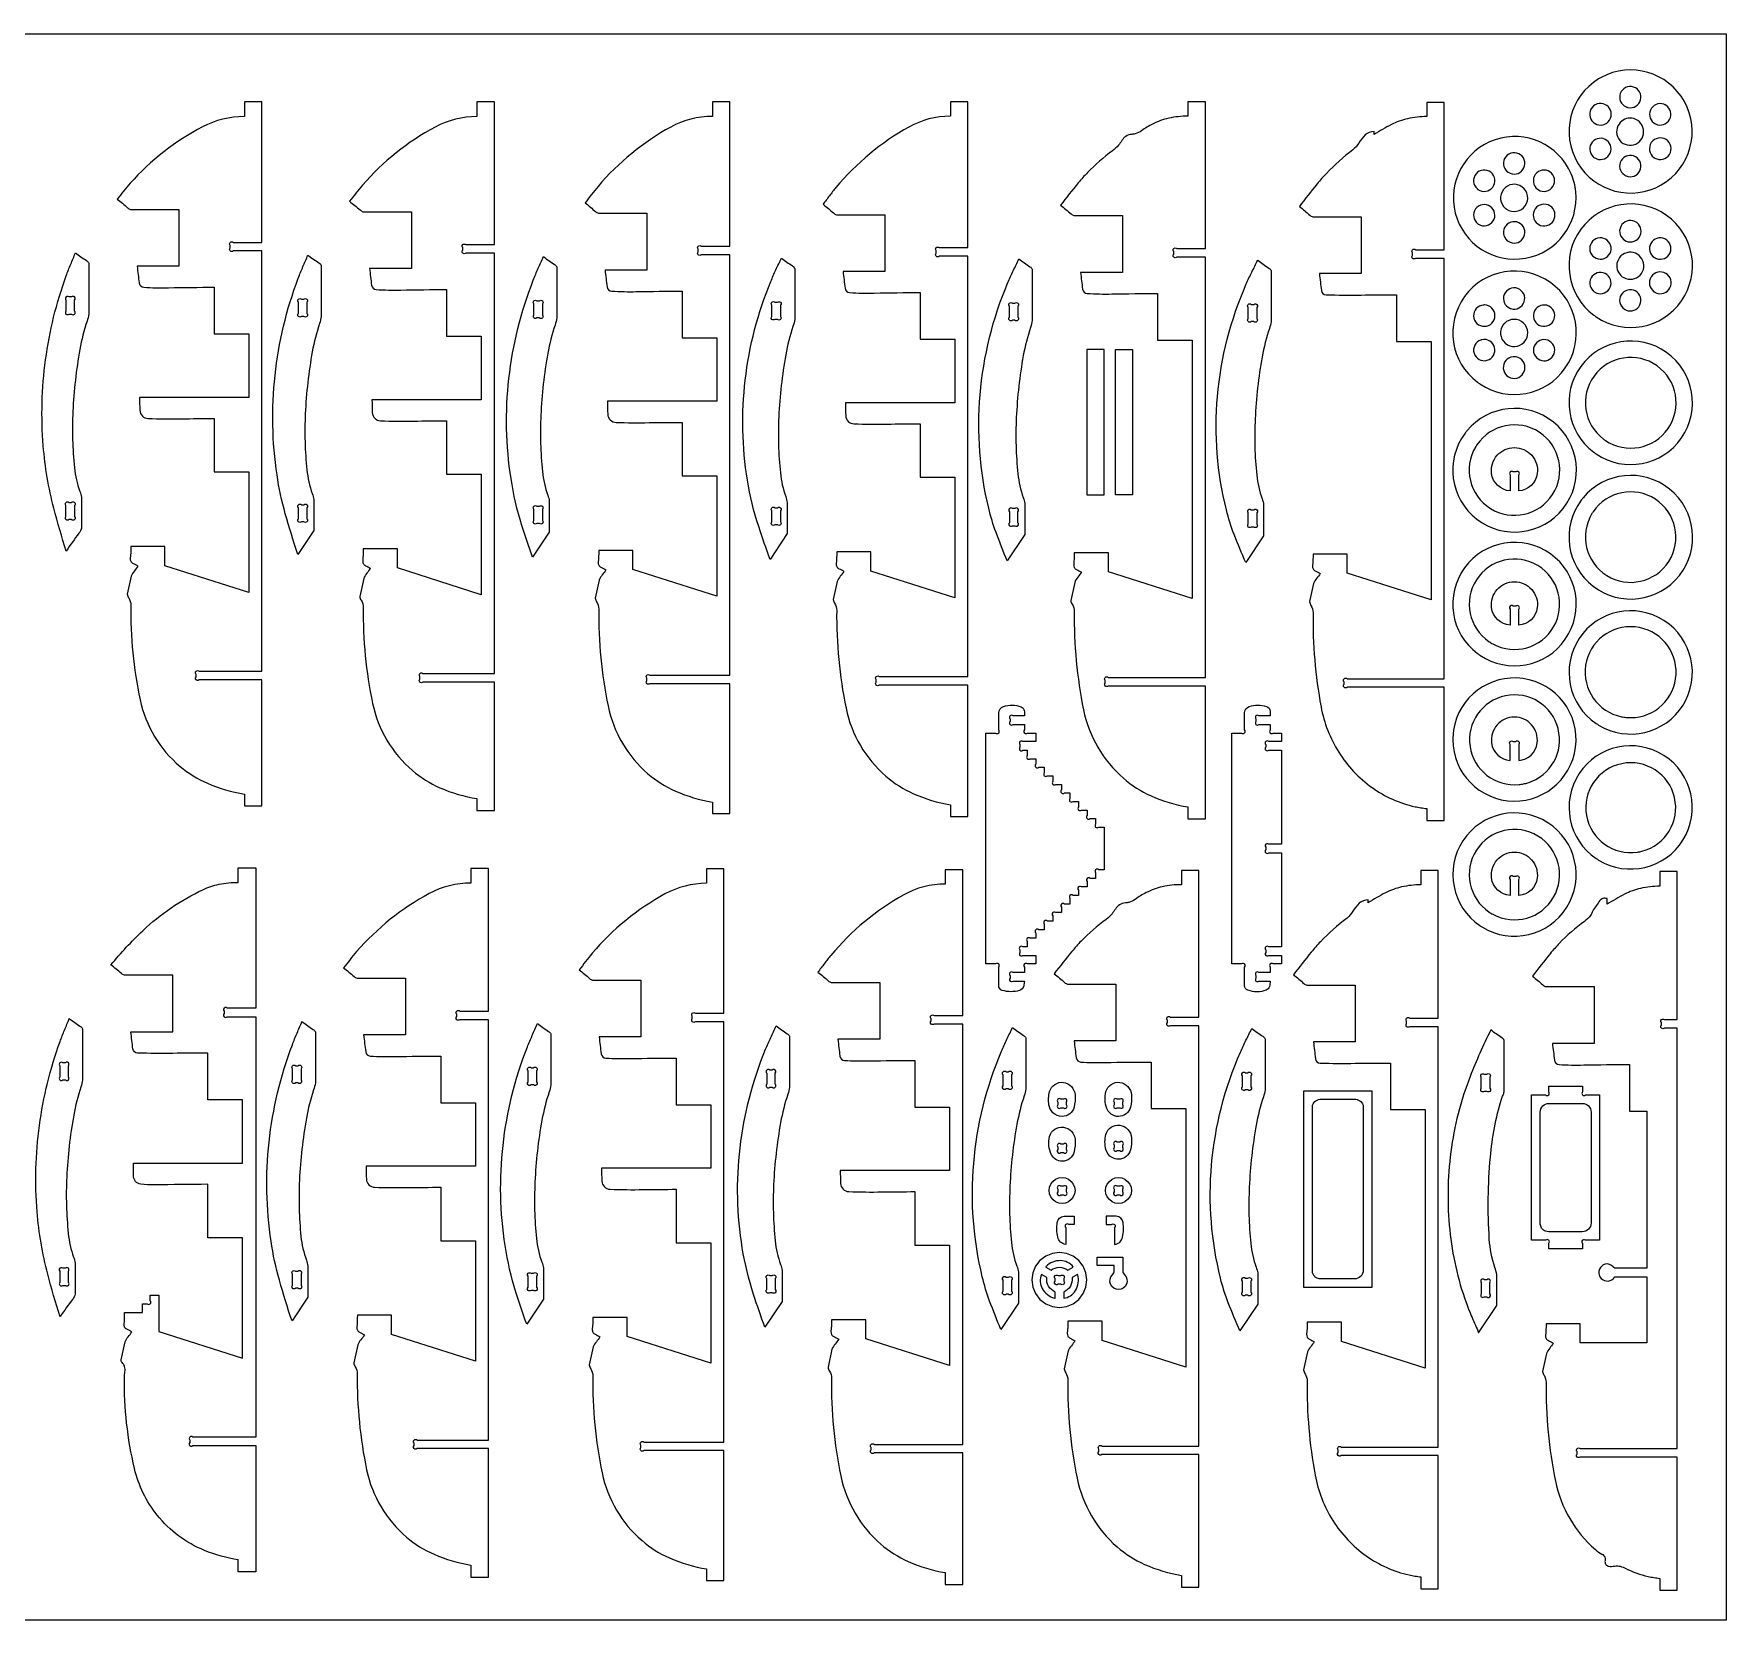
# Model space of a CAD drawing. Extents: x -29 to 74, y -16 to 30.
# Drawn here: x 24.37 to 73.8, y -16.36 to 29.99 of the extents above; entities that cross this region are included whole.
import ezdxf

# ---------------------------------------------------------------- set-up
doc = ezdxf.new("R2010")
doc.units = 0
doc.header["$MEASUREMENT"] = 0
doc.layers.get('0').update_dxf_attribs({"linetype": 'CONTINUOUS'})
doc.layers.add('LAYER_1', color=18, linetype='CONTINUOUS')

msp = doc.modelspace()

# ---------------------------------------------------------------- linework, layer by layer
msp.add_lwpolyline([(73.801, 29.993), (73.801, -16.362), (-28.638, -16.362), (-28.638, 29.993)], close=True)
at = {"layer": 'LAYER_1'}
for points in [[(70.077, 28.676, 0.988009), (71.907, 25.58, 0.987952), (70.153, 28.719, 0.00606), (70.115, 28.698, 0.006032)], [(70.939, 27.839, 0.951083), (71.093, 28.439, 0.952097), (70.88, 27.857, 0.024539), (70.909, 27.846, 0.025072)], [(30.52, 7.777), (30.52, 7.432), (31.031, 7.432), (31.031, 11.116), (29.195, 11.116, -1), (29.106, 11.205), (29.106, 11.278, -1), (29.195, 11.366), (31.031, 11.366), (31.031, 23.65), (30.195, 23.65, -1), (30.106, 23.739), (30.106, 23.811, -1), (30.195, 23.9), (31.031, 23.9), (31.031, 28.004), (30.52, 28.004), (30.52, 27.576, 0.120914), (29.296, 27.276, 0.090688), (27.18, 25.626, 0.01458), (26.988, 25.398, -0.00486), (26.801, 25.166, -0.016502), (27.106, 24.912, 0.09933), (27.192, 24.862), (28.607, 24.862), (28.607, 23.204), (27.384, 23.204, 0.001901), (27.444, 22.714, 0.360444), (27.579, 22.587, 0.020886), (28.298, 22.573, -0.005414), (29.635, 22.587), (29.635, 21.225), (30.648, 21.225), (30.648, 19.369), (27.456, 19.369, 0.008503), (27.464, 18.992, 0.393252), (27.706, 18.752, 0.012272), (28.67, 18.744, -0.004091), (29.635, 18.752), (29.635, 17.19), (30.648, 17.19), (30.648, 13.669), (28.199, 14.45), (28.199, 15.011), (27.201, 15.011, -0.024568), (27.184, 14.664, 0.148453), (27.201, 14.579, 0.167335), (27.266, 14.519, -0.043011), (27.409, 14.44, -0.023258), (27.304, 14.298, 0.069876), (27.213, 14.146), (27.097, 13.62, 0.112299), (27.139, 13.509, -0.149806), (27.2, 13.298, 0.056062), (27.473, 10.532, 0.166377), (28.638, 8.588, 0.07368), (29.44, 8.092, 0.061659)], [(37.31, 7.644), (37.31, 7.297), (37.82, 7.297), (37.82, 11.05), (35.734, 11.05, -1), (35.646, 11.138), (35.646, 11.211, -1), (35.734, 11.3), (37.82, 11.3), (37.82, 23.583), (36.984, 23.583, -1), (36.896, 23.672), (36.896, 23.745, -1), (36.984, 23.833), (37.82, 23.833), (37.82, 28.004), (37.31, 28.004), (37.31, 27.576, 0.123894), (36.091, 27.27, 0.091131), (33.969, 25.572, 0.014529), (33.778, 25.337, -0.004843), (33.591, 25.099, -0.016502), (33.896, 24.846, 0.09933), (33.982, 24.795), (35.396, 24.795), (35.396, 23.137), (34.174, 23.137, 0.001901), (34.234, 22.647, 0.360444), (34.368, 22.52, 0.020886), (35.088, 22.506, -0.005414), (36.424, 22.52), (36.424, 21.158), (37.437, 21.158), (37.437, 19.302), (34.245, 19.302, 0.008503), (34.254, 18.925, 0.393252), (34.495, 18.685, 0.012272), (35.46, 18.677, -0.004091), (36.424, 18.685), (36.424, 17.123), (37.437, 17.123), (37.437, 13.603), (34.989, 14.384), (34.989, 14.945), (33.991, 14.945, -0.024568), (33.974, 14.598, 0.148453), (33.991, 14.512, 0.167335), (34.055, 14.452, -0.043011), (34.199, 14.373, -0.023258), (34.094, 14.231, 0.069876), (34.003, 14.079), (33.887, 13.553, 0.111597), (33.928, 13.442, -0.149055), (33.99, 13.23, 0.055297), (34.262, 10.428, 0.165637), (35.428, 8.464, 0.074052), (36.231, 7.962, 0.062267)], [(44.189, 7.544), (44.189, 7.21), (44.699, 7.21), (44.699, 11.003), (42.363, 11.003, -1), (42.275, 11.092), (42.275, 11.164, -1), (42.363, 11.253), (44.699, 11.253), (44.699, 23.537), (43.863, 23.537, -1), (43.775, 23.626), (43.775, 23.698, -1), (43.863, 23.787), (44.699, 23.787), (44.699, 28.006), (44.189, 28.006), (44.189, 27.58, 0.126119), (42.974, 27.269, 0.091419), (40.848, 25.535, 0.014484), (40.657, 25.296, -0.004828), (40.47, 25.053, -0.016502), (40.775, 24.799, 0.09933), (40.861, 24.749), (42.275, 24.749), (42.275, 23.09), (41.053, 23.09, 0.001901), (41.113, 22.6, 0.360444), (41.247, 22.474, 0.020886), (41.967, 22.459, -0.005414), (43.303, 22.474), (43.303, 21.111), (44.316, 21.111), (44.316, 19.255), (41.124, 19.255, 0.008503), (41.133, 18.879, 0.393252), (41.374, 18.639, 0.012272), (42.339, 18.631, -0.004091), (43.303, 18.639), (43.303, 17.077), (44.316, 17.077), (44.316, 13.556), (41.868, 14.337), (41.868, 14.898), (40.87, 14.898, -0.024568), (40.853, 14.551, 0.148453), (40.87, 14.465, 0.167335), (40.934, 14.405, -0.043011), (41.078, 14.327, -0.023258), (40.973, 14.184, 0.069876), (40.882, 14.033), (40.766, 13.506, 0.111047), (40.807, 13.395, -0.148469), (40.869, 13.182, 0.054707), (41.141, 10.352, 0.165051), (42.307, 8.372, 0.074339), (43.111, 7.865, 0.062744)], [(51.14, 7.466), (51.14, 7.12), (51.65, 7.12), (51.65, 10.961), (49.065, 10.961, -1), (48.976, 11.05), (48.976, 11.123, -1), (49.065, 11.211), (51.65, 11.211), (51.65, 23.495), (50.815, 23.495, -1), (50.726, 23.584), (50.726, 23.657, -1), (50.815, 23.745), (51.65, 23.745), (51.65, 28.004), (51.14, 28.004), (51.14, 27.586, 0.128191), (49.929, 27.27, 0.091656), (47.799, 25.502, 0.014439), (47.608, 25.259, -0.004813), (47.421, 25.011, -0.016502), (47.726, 24.758, 0.09933), (47.812, 24.707), (49.226, 24.707), (49.226, 23.049), (48.004, 23.049, 0.001901), (48.064, 22.559, 0.360444), (48.198, 22.432, 0.020886), (48.918, 22.418, -0.005414), (50.254, 22.432), (50.254, 21.07), (51.267, 21.07), (51.267, 19.214), (48.075, 19.214, 0.008503), (48.084, 18.837, 0.393252), (48.325, 18.597, 0.012272), (49.29, 18.589, -0.004091), (50.254, 18.597), (50.254, 17.035), (51.267, 17.035), (51.267, 13.515), (48.819, 14.296), (48.819, 14.857), (47.821, 14.857, -0.024568), (47.804, 14.51, 0.148453), (47.821, 14.424, 0.167335), (47.885, 14.364, -0.043011), (48.029, 14.285, -0.023258), (47.924, 14.143, 0.069876), (47.833, 13.991), (47.717, 13.465, 0.110668), (47.758, 13.353, -0.148065), (47.82, 13.14, 0.054306), (48.092, 10.29, 0.164645), (49.258, 8.3, 0.074533), (50.062, 7.789, 0.063073)], [(58.078, 7.403), (58.078, 7.057), (58.589, 7.057), (58.589, 10.935), (55.753, 10.935, -1), (55.664, 11.024), (55.664, 11.096, -1), (55.753, 11.185), (58.589, 11.185), (58.589, 23.469), (57.753, 23.469, -1), (57.664, 23.558), (57.664, 23.63, -1), (57.753, 23.719), (58.589, 23.719), (58.589, 28.004), (58.078, 28.004), (58.078, 27.588, 0.055186), (57.518, 27.526, 0.062108), (57.046, 27.357, 0.040613), (56.723, 27.159, -0.093941), (56.538, 27.071, -0.04904), (56.44, 27.056, 0.136038), (56.265, 26.996, 0.102185), (56.149, 26.875, -0.031844), (56.051, 26.739, -0.063453), (55.875, 26.574, 0.043886), (55.147, 25.941, 0.019557), (54.877, 25.638, 0.009538), (54.359, 24.985, -0.016502), (54.664, 24.731, 0.09933), (54.75, 24.681), (56.165, 24.681), (56.165, 23.022), (54.942, 23.022, 0.001901), (55.002, 22.532, 0.360444), (55.137, 22.406, 0.020886), (55.856, 22.391, -0.005414), (57.193, 22.406), (57.193, 21.044), (58.206, 21.044), (58.206, 13.488), (55.757, 14.269), (55.757, 14.83), (54.759, 14.83, -0.024568), (54.742, 14.483, 0.148453), (54.759, 14.398, 0.167335), (54.824, 14.338, -0.043011), (54.967, 14.259, -0.023258), (54.862, 14.116, 0.069876), (54.771, 13.965), (54.655, 13.438, 0.110282), (54.697, 13.326, -0.147653), (54.758, 13.113, 0.053899), (55.03, 10.242, 0.164226), (56.196, 8.241, 0.07473), (57.001, 7.727, 0.063409)], [(65.054, 7.352), (65.054, 7.005), (65.565, 7.005), (65.565, 10.898), (62.729, 10.898, -1), (62.64, 10.986), (62.64, 11.059, -1), (62.729, 11.148), (65.565, 11.148), (65.565, 23.432), (64.729, 23.432, -1), (64.64, 23.52), (64.64, 23.593, -1), (64.729, 23.682), (65.565, 23.682), (65.565, 27.99), (65.054, 27.99), (65.054, 27.576, 0.055709), (64.495, 27.514, 0.062568), (64.023, 27.343, 0.016607), (63.767, 27.201, -0.005535), (63.515, 27.054), (63.515, 27.137, 0.187803), (63.258, 27.037, 0.077073), (63.07, 26.802, -0.099826), (62.898, 26.606, 0.038946), (62.124, 25.913, 0.019538), (61.853, 25.607, 0.009517), (61.335, 24.947, -0.016502), (61.641, 24.694, 0.09933), (61.727, 24.644), (63.141, 24.644), (63.141, 22.985), (61.919, 22.985, 0.001354), (61.977, 22.493, 0.370222), (62.113, 22.368, 0.011951), (63.141, 22.36, -0.003984), (64.169, 22.368), (64.169, 21.006), (65.182, 21.006), (65.182, 13.451), (62.734, 14.232), (62.734, 14.793), (61.735, 14.793, -0.024568), (61.718, 14.446, 0.148453), (61.735, 14.36, 0.167335), (61.8, 14.3, -0.043011), (61.943, 14.221, -0.023258), (61.838, 14.079, 0.069876), (61.747, 13.927), (61.632, 13.401, 0.110147), (61.673, 13.289, -0.14751), (61.734, 13.075, 0.048821), (61.967, 10.328, 0.095133), (62.484, 9.001, 0.097671), (63.458, 7.968, 0.101051), (64.713, 7.409, 0.019106), (64.883, 7.379, -0.006368)], [(69.972, 27.37, 0.950953), (70.315, 27.9, 0.951079), (69.921, 27.407, 0.025074), (69.946, 27.387, 0.02514)], [(71.984, 27.933, 0.95326), (71.738, 27.36, 0.952598), (72.039, 27.907, 0.024277), (72.012, 27.921, 0.023929)], [(70.674, 27.358, 0.770665), (71.161, 26.773, 0.751593), (71.042, 27.53, 0.141818), (70.843, 27.499, 0.129519)], [(69.275, 25.899, 0.927864), (65.889, 24.757, 0.927971), (69.407, 25.382, 0.03736), (69.361, 25.645, 0.037418)], [(69.965, 26.366, 0.952593), (70.315, 26.878, 0.95157), (69.917, 26.403, 0.024816), (69.94, 26.383, 0.024279)], [(71.719, 26.362, 0.975077), (72.049, 26.902, 0.97506), (71.692, 26.379, 0.012628), (71.705, 26.37, 0.012619)], [(67.433, 25.947, 0.976251), (67.796, 26.458, 0.976386), (67.409, 25.965, 0.011948), (67.421, 25.956, 0.012017)], [(70.88, 25.84, 0.952097), (71.15, 26.401, 0.952996), (70.827, 25.869, 0.024067), (70.853, 25.853, 0.024539)], [(66.552, 25.449, 0.975058), (66.929, 25.946, 0.975249), (66.527, 25.469, 0.012531), (66.539, 25.458, 0.012628)], [(68.317, 25.436, 0.976042), (68.655, 25.958, 0.975782), (68.292, 25.453, 0.012257), (68.305, 25.444, 0.012124)], [(67.387, 24.87, 0.976252), (67.847, 25.517, 0.976388), (67.356, 24.893, 0.011947), (67.371, 24.881, 0.012016)], [(66.571, 24.428, 0.976043), (66.909, 24.95, 0.975784), (66.546, 24.445, 0.012256), (66.558, 24.436, 0.012124)], [(68.325, 24.423, 0.975077), (68.655, 24.964, 0.97506), (68.298, 24.441, 0.012628), (68.311, 24.432, 0.012619)], [(70.004, 21.723, 0.988058), (72.06, 24.689, 0.988098), (69.934, 21.774, 0.005987), (69.969, 21.748, 0.006007)], [(67.433, 23.931, 0.976253), (67.796, 24.442, 0.976387), (67.409, 23.949, 0.011947), (67.421, 23.939, 0.012016)], [(70.827, 23.965, 0.976251), (71.19, 24.476, 0.976386), (70.803, 23.983, 0.011948), (70.815, 23.974, 0.012017)], [(70.18, 23.412, 0.953254), (70.107, 24.031, 0.952591), (70.12, 23.408, 0.02428), (70.15, 23.408, 0.023933)], [(71.766, 23.427, 0.953252), (72.012, 24, 0.952591), (71.712, 23.454, 0.02428), (71.738, 23.439, 0.023933)], [(25.315, 14.88, -0.013239), (24.953, 16.129, -0.043697), (24.644, 17.949, -0.053791), (24.711, 20.469, -0.053644), (25.315, 22.924, -0.011454), (25.446, 23.261, 0.003818), (25.583, 23.597, 0.022773), (25.908, 23.367, -0.137471), (25.974, 23.293), (25.974, 21.803, -0.040609), (25.924, 21.596, 0.035851), (25.713, 20.772, 0.033236), (25.509, 18.963, 0.03671), (25.554, 17.315, 0.061524), (25.712, 16.623, -0.045424), (25.757, 16.452), (25.757, 15.542, -0.088476), (25.684, 15.4, 0.014709)], [(32.082, 14.78, -0.013442), (31.714, 15.969, -0.031361), (31.471, 17.104, -0.063908), (31.413, 20.008, -0.063498), (32.091, 22.851, -0.011797), (32.229, 23.191, 0.003932), (32.373, 23.53, 0.022773), (32.697, 23.301, -0.137471), (32.764, 23.226), (32.764, 21.736, -0.040609), (32.713, 21.53, 0.035851), (32.502, 20.705, 0.033236), (32.298, 18.896, 0.03671), (32.344, 17.249, 0.061524), (32.501, 16.557, -0.045424), (32.546, 16.385), (32.546, 15.476)], [(38.938, 14.699, -0.011516), (38.624, 15.629, -0.0375), (38.307, 16.993, -0.06631), (38.245, 19.923, -0.065612), (38.957, 22.797, -0.012128), (39.101, 23.142, 0.004042), (39.252, 23.483, 0.022773), (39.576, 23.254, -0.137471), (39.643, 23.18), (39.643, 21.69, -0.040609), (39.592, 21.483, 0.035851), (39.381, 20.658, 0.033236), (39.177, 18.85, 0.03671), (39.223, 17.202, 0.061524), (39.38, 16.51, -0.045424), (39.425, 16.338), (39.425, 15.429)], [(45.876, 14.637, -0.010872), (45.542, 15.593, -0.038507), (45.213, 16.952, -0.069407), (45.149, 19.877, -0.068298), (45.894, 22.756, -0.012539), (46.045, 23.1, 0.004179), (46.203, 23.442, 0.022773), (46.527, 23.213, -0.137471), (46.594, 23.138), (46.594, 21.648, -0.040609), (46.543, 21.441, 0.035851), (46.332, 20.617, 0.033236), (46.128, 18.808, 0.03671), (46.174, 17.161, 0.061524), (46.331, 16.469, -0.045424), (46.376, 16.297), (46.376, 15.388)], [(52.8, 14.591, -0.010271), (52.475, 15.422, -0.02917), (52.26, 16.131, -0.080322), (52.009, 19.445, -0.079073), (52.819, 22.723, -0.01281), (52.977, 23.071, 0.00427), (53.141, 23.416, 0.022773), (53.466, 23.186, -0.137471), (53.532, 23.112), (53.532, 21.622, -0.040609), (53.482, 21.415, 0.035851), (53.271, 20.59, 0.033236), (53.067, 18.782, 0.03671), (53.112, 17.134, 0.061524), (53.27, 16.442, -0.045424), (53.314, 16.271), (53.314, 15.361)], [(59.769, 14.542, -0.011294), (59.429, 15.365, -0.031243), (59.203, 16.08, -0.083122), (58.943, 19.398, -0.081524), (59.784, 22.684, -0.013123), (59.947, 23.033, 0.004374), (60.117, 23.378, 0.022773), (60.442, 23.149, -0.137471), (60.509, 23.074), (60.509, 21.584, -0.040609), (60.458, 21.378, 0.035851), (60.247, 20.553, 0.033236), (60.043, 18.744, 0.03671), (60.088, 17.097, 0.061524), (60.246, 16.405, -0.045424), (60.291, 16.233), (60.291, 15.324)], [(70.813, 22.868, 0.76203), (71.342, 23.418, 0.762047), (70.606, 23.216, 0.135044), (70.662, 23.013, 0.135054)], [(66.61, 19.761, 0.988058), (68.666, 22.727, 0.988098), (66.54, 19.811, 0.005987), (66.575, 19.786, 0.006007)], [(69.965, 22.445, 0.952593), (70.315, 22.957, 0.95157), (69.917, 22.482, 0.024816), (69.94, 22.463, 0.024279)], [(71.747, 22.427, 0.950904), (72.037, 22.992, 0.950919), (71.692, 22.458, 0.025158), (71.719, 22.441, 0.025166)], [(25.557, 21.892), (25.557, 22.215, 1), (25.468, 22.303), (25.396, 22.303, 1), (25.307, 22.215), (25.307, 21.892, 1), (25.396, 21.803), (25.468, 21.803, 1)], [(32.096, 21.825), (32.096, 22.148, -1), (32.185, 22.237), (32.258, 22.237, -1), (32.346, 22.148), (32.346, 21.825, -1), (32.258, 21.736), (32.185, 21.736, -1)], [(67.515, 21.963, 0.975507), (67.714, 22.551, 0.975784), (67.486, 21.974, 0.012257), (67.501, 21.968, 0.012399)], [(70.88, 21.92, 0.952097), (71.15, 22.48, 0.952996), (70.827, 21.949, 0.024067), (70.853, 21.933, 0.024539)], [(38.975, 21.778), (38.975, 22.101, -1), (39.064, 22.19), (39.137, 22.19, -1), (39.225, 22.101), (39.225, 21.778, -1), (39.137, 21.69), (39.064, 21.69, -1)], [(45.927, 21.737), (45.927, 22.06, -1), (46.015, 22.149), (46.088, 22.149, -1), (46.177, 22.06), (46.177, 21.737, -1), (46.088, 21.648), (46.015, 21.648, -1)], [(52.865, 21.711), (52.865, 22.033, -1), (52.954, 22.122), (53.026, 22.122, -1), (53.115, 22.033), (53.115, 21.711, -1), (53.026, 21.622), (52.954, 21.622, -1)], [(59.841, 21.673), (59.841, 21.996, -1), (59.93, 22.085), (60.002, 22.085, -1), (60.091, 21.996), (60.091, 21.673, -1), (60.002, 21.584), (59.93, 21.584, -1)], [(66.713, 22.069, 0.976251), (66.742, 21.446, 0.976041), (66.743, 22.07, 0.012125), (66.728, 22.07, 0.012017)], [(68.618, 22.038, 0.976254), (68.331, 21.484, 0.976045), (68.644, 22.024, 0.012123), (68.631, 22.032, 0.012015)], [(67.302, 21.505, 0.976389), (67.904, 20.984, 0.976435), (67.328, 21.533, 0.011923), (67.315, 21.52, 0.011947)], [(66.636, 21.046, 0.975244), (66.818, 20.453, 0.975502), (66.666, 21.054, 0.012401), (66.651, 21.051, 0.012533)], [(68.715, 20.542, 0.975245), (68.261, 20.965, 0.975503), (68.693, 20.52, 0.0124), (68.704, 20.531, 0.012532)], [(70.004, 17.717, 0.988058), (72.06, 20.682, 0.988098), (69.934, 17.767, 0.005987), (69.969, 17.742, 0.006007)], [(67.576, 20.556, 0.975054), (67.624, 19.925, 0.975033), (67.608, 20.558, 0.012641), (67.592, 20.557, 0.012631)], [(70.272, 18.114, 0.988058), (71.782, 20.292, 0.988098), (70.22, 18.151, 0.005987), (70.246, 18.132, 0.006007)], [(66.175, 18.324, 0.988098), (69.042, 16.125, 0.988127), (66.228, 18.391, 0.005972), (66.201, 18.358, 0.005987)], [(66.487, 17.932, 0.988009), (68.73, 16.531, 0.988058), (66.521, 17.985, 0.006007), (66.504, 17.959, 0.006032)], [(67.653, 17.19), (67.58, 17.19, 1), (67.492, 17.101), (67.492, 16.636, -0.359653), (66.949, 17.149, -0.450586), (67.617, 17.903, -0.450586), (68.284, 17.149, -0.359653), (67.742, 16.636), (67.742, 17.101, 1)], [(69.569, 16.365, 0.988098), (72.436, 14.167, 0.988127), (69.622, 16.433, 0.005972), (69.595, 16.399, 0.005987)], [(25.396, 16.3), (25.468, 16.3, -1), (25.557, 16.212), (25.557, 15.889, -1), (25.468, 15.8), (25.396, 15.8, -1), (25.307, 15.889), (25.307, 16.212, -1)], [(69.881, 15.973, 0.988009), (72.124, 14.573, 0.988058), (69.915, 16.027, 0.006007), (69.898, 16, 0.006032)], [(32.346, 16.145), (32.346, 15.822, -1), (32.258, 15.733), (32.185, 15.733, -1), (32.096, 15.822), (32.096, 16.145, -1), (32.185, 16.234), (32.258, 16.234, -1)], [(38.975, 15.775), (38.975, 16.098, -1), (39.064, 16.187), (39.137, 16.187, -1), (39.225, 16.098), (39.225, 15.775, -1), (39.137, 15.687), (39.064, 15.687, -1)], [(46.177, 16.057), (46.177, 15.734, -1), (46.088, 15.645), (46.015, 15.645, -1), (45.927, 15.734), (45.927, 16.057, -1), (46.015, 16.146), (46.088, 16.146, -1)], [(53.115, 15.708), (53.115, 16.03, 1), (53.026, 16.119), (52.954, 16.119, 1), (52.865, 16.03), (52.865, 15.708, 1), (52.954, 15.619), (53.026, 15.619, 1)], [(59.841, 15.67), (59.841, 15.993, -1), (59.93, 16.082), (60.002, 16.082, -1), (60.091, 15.993), (60.091, 15.67, -1), (60.002, 15.581), (59.93, 15.581, -1)], [(66.61, 11.834, 0.988058), (68.666, 14.799, 0.988098), (66.54, 11.884, 0.005987), (66.575, 11.859, 0.006007)], [(66.987, 12.164, 0.976041), (68.303, 14.453, 0.97625), (66.878, 12.231, 0.012018), (66.932, 12.196, 0.012125)], [(67.742, 12.715), (67.742, 13.18, 1), (67.653, 13.269), (67.58, 13.269, 1), (67.492, 13.18), (67.492, 12.715, -0.359653), (66.949, 13.228, -0.450586), (67.617, 13.982, -0.450586), (68.284, 13.228, -0.359653)], [(70.077, 9.793, 0.988009), (71.985, 12.849, 0.988058), (70.004, 9.84, 0.006007), (70.041, 9.816, 0.006032)], [(71.011, 10.011, 0.951003), (71.144, 12.662, 0.950547), (70.744, 10.038, 0.025353), (70.876, 10.018, 0.025114)], [(65.826, 9.553, 0.987451), (69.403, 9.145, 0.987494), (65.838, 9.644, 0.006292), (65.832, 9.598, 0.006314)], [(68.009, 8.108, 0.951154), (67.357, 10.651, 0.951092), (67.752, 8.056, 0.025067), (67.882, 8.076, 0.025034)], [(52.551, 2.179), (52.551, 2.724, 1), (52.462, 2.813), (52.176, 2.813), (52.176, 9.562), (52.462, 9.562, 1), (52.551, 9.651), (52.551, 10.151, -0.318505), (52.688, 10.336, -0.166858), (53.207, 10.327, -0.271814), (53.299, 10.217, -0.055395), (53.303, 10.14, 0.018448), (53.301, 10.062), (52.973, 10.062, 1), (52.884, 9.973), (52.884, 9.901, 1), (52.973, 9.812), (53.301, 9.812), (53.301, 9.651, 1), (53.39, 9.562), (53.634, 9.562), (53.634, 9.312), (53.261, 9.312, 1), (53.172, 9.223), (53.172, 9.151, 1), (53.261, 9.062), (53.384, 9.062), (53.384, 8.901, 1), (53.473, 8.812), (53.634, 8.812), (53.634, 8.651, 1), (53.723, 8.562), (53.884, 8.562), (53.884, 8.401, 1), (53.973, 8.312), (54.134, 8.312), (54.134, 8.151, 1), (54.223, 8.062), (54.384, 8.062), (54.384, 7.901, 1), (54.473, 7.812), (54.634, 7.812), (54.634, 7.651, 1), (54.723, 7.562), (54.884, 7.562), (54.884, 7.401, 1), (54.973, 7.312), (55.134, 7.312), (55.134, 7.151, 1), (55.223, 7.062), (55.384, 7.062), (55.384, 6.901, 1), (55.473, 6.812), (55.634, 6.812), (55.634, 5.563), (55.473, 5.563, 1), (55.384, 5.474), (55.384, 5.313), (55.223, 5.313, 1), (55.134, 5.224), (55.134, 5.063), (54.973, 5.063, 1), (54.884, 4.974), (54.884, 4.813), (54.723, 4.813, 1), (54.634, 4.724), (54.634, 4.563), (54.473, 4.563, 1), (54.384, 4.474), (54.384, 4.313), (54.223, 4.313, 1), (54.134, 4.224), (54.134, 4.063), (53.973, 4.063, 1), (53.884, 3.974), (53.884, 3.813), (53.723, 3.813, 1), (53.634, 3.724), (53.634, 3.563), (53.473, 3.563, 1), (53.384, 3.474), (53.384, 3.313), (53.261, 3.313, 1), (53.172, 3.224), (53.172, 3.151, 1), (53.261, 3.063), (53.634, 3.063), (53.634, 2.813), (53.39, 2.813, 1), (53.301, 2.724), (53.301, 2.563), (52.973, 2.563, 1), (52.884, 2.474), (52.884, 2.401, 1), (52.973, 2.313), (53.301, 2.313, -0.058741), (53.282, 2.171, -0.262403), (53.156, 2.039, -0.151606), (52.657, 2.041, -0.313078)], [(59.733, 2.179), (59.733, 2.724, 1), (59.645, 2.813), (59.358, 2.813), (59.358, 9.562), (59.645, 9.562, 1), (59.733, 9.651), (59.733, 10.151, -0.315468), (59.87, 10.337, -0.159693), (60.373, 10.339, -0.311948), (60.483, 10.196, -0.019147), (60.484, 10.129, 0.006382), (60.483, 10.062), (60.155, 10.062, 1), (60.067, 9.973), (60.067, 9.901, 1), (60.155, 9.812), (60.483, 9.812), (60.483, 9.651, 1), (60.572, 9.562), (60.816, 9.562), (60.816, 9.312), (60.443, 9.312, 1), (60.354, 9.223), (60.354, 9.151, 1), (60.443, 9.062), (60.816, 9.062), (60.816, 6.312), (60.443, 6.312, 1), (60.354, 6.224), (60.354, 6.151, 1), (60.443, 6.062), (60.816, 6.062), (60.816, 3.313), (60.443, 3.313, 1), (60.354, 3.224), (60.354, 3.151, 1), (60.443, 3.063), (60.816, 3.063), (60.816, 2.813), (60.572, 2.813, 1), (60.483, 2.724), (60.483, 2.563), (60.155, 2.563, 1), (60.067, 2.474), (60.067, 2.401, 1), (60.155, 2.313), (60.483, 2.313, -0.076057), (60.458, 2.15, -0.22246), (60.366, 2.049, -0.195575), (59.828, 2.046, -0.292641)], [(67.492, 8.759), (67.492, 9.224, -1), (67.58, 9.313), (67.653, 9.313, -1), (67.742, 9.224), (67.742, 8.759, 0.358569), (68.283, 9.273, 0.450586), (67.617, 10.026, 0.450586), (66.949, 9.272, 0.359653)], [(70.077, 5.849, 0.988009), (71.985, 8.904, 0.988058), (70.004, 5.896, 0.006007), (70.041, 5.872, 0.006032)], [(71.341, 6.108, 0.975264), (70.751, 8.666, 0.975245), (71.212, 6.082, 0.012533), (71.277, 6.093, 0.012523)], [(66.683, 3.887, 0.988009), (68.591, 6.942, 0.988058), (66.61, 3.933, 0.006007), (66.647, 3.909, 0.006032)], [(66.987, 4.264, 0.976041), (68.303, 6.552, 0.97625), (66.878, 4.33, 0.012018), (66.932, 4.295, 0.012125)], [(67.742, 4.814), (67.742, 5.28, 1), (67.653, 5.368), (67.58, 5.368, 1), (67.492, 5.28), (67.492, 4.814, -0.359653), (66.949, 5.327, -0.450586), (67.617, 6.082, -0.450586), (68.283, 5.328, -0.358569)], [(30.34, -14.946), (30.34, -14.601, -0.056886), (29.352, -14.323, -0.127756), (27.973, -13.292, -0.110695), (27.309, -11.932, -0.061941), (27.015, -9.266, -0.033287), (27.027, -9.11, 0.097482), (27.02, -8.954, 0.135264), (26.966, -8.858, -0.162894), (26.917, -8.758), (27.033, -8.232, -0.069876), (27.124, -8.08, 0.023258), (27.229, -7.938, 0.043011), (27.086, -7.859, -0.167335), (27.021, -7.799, -0.148453), (27.004, -7.713, 0.024568), (27.021, -7.367), (27.54, -7.367), (27.54, -7.117), (27.68, -7.117, 1), (27.769, -7.028), (27.769, -6.867), (28.019, -6.867), (28.019, -7.927), (30.467, -8.708), (30.467, -5.188), (29.454, -5.188), (29.454, -3.626, 0.006), (27.885, -3.645, -0.038744), (27.493, -3.624, -0.373498), (27.277, -3.38, -0.002521), (27.276, -3.009), (30.467, -3.009), (30.467, -1.153), (29.454, -1.153), (29.454, 0.209, 0.003984), (28.427, 0.201, -0.011951), (27.399, 0.209, -0.370222), (27.262, 0.334, -0.001354), (27.204, 0.826), (28.427, 0.826), (28.427, 2.484), (27.012, 2.484, -0.09933), (26.926, 2.534, 0.016502), (26.621, 2.788, -0.0307), (27.549, 3.784, -0.080375), (29.308, 4.984, -0.058507), (29.778, 5.141, -0.051201), (30.34, 5.198), (30.34, 5.626), (30.85, 5.626), (30.85, 1.522), (30.015, 1.522, 1), (29.926, 1.434), (29.926, 1.361, 1), (30.015, 1.272), (30.85, 1.272), (30.85, -11.012), (29.015, -11.012, 1), (28.926, -11.1), (28.926, -11.173, 1), (29.015, -11.262), (30.85, -11.262), (30.85, -14.946)], [(37.137, -14.755), (37.137, -15.101), (37.648, -15.101), (37.648, -11.349), (35.562, -11.349, -1), (35.473, -11.26), (35.473, -11.188, -1), (35.562, -11.099), (37.648, -11.099), (37.648, 1.185), (36.812, 1.185, -1), (36.723, 1.274), (36.723, 1.346, -1), (36.812, 1.435), (37.648, 1.435), (37.648, 5.605), (37.137, 5.605), (37.137, 5.178, 0.123894), (35.919, 4.871, 0.091131), (33.797, 3.173, 0.014529), (33.605, 2.939, -0.004843), (33.418, 2.701, -0.016502), (33.723, 2.447, 0.09933), (33.809, 2.397), (35.224, 2.397), (35.224, 0.738), (34.001, 0.738, 0.001901), (34.061, 0.248, 0.360444), (34.196, 0.122, 0.020886), (34.915, 0.107, -0.005414), (36.252, 0.122), (36.252, -1.24), (37.265, -1.24), (37.265, -3.097), (34.073, -3.097, 0.008503), (34.081, -3.473, 0.393252), (34.323, -3.713, 0.012272), (35.287, -3.721, -0.004091), (36.252, -3.713), (36.252, -5.275), (37.265, -5.275), (37.265, -8.796), (34.816, -8.015), (34.816, -7.454), (33.818, -7.454, -0.024568), (33.801, -7.801, 0.148453), (33.818, -7.886, 0.167335), (33.883, -7.946, -0.043011), (34.026, -8.025, -0.023258), (33.921, -8.168, 0.069876), (33.83, -8.319), (33.714, -8.846, 0.111597), (33.756, -8.957, -0.149055), (33.817, -9.168, 0.055297), (34.09, -11.971, 0.165637), (35.255, -13.934, 0.074052), (36.058, -14.437, 0.062267)], [(44.016, -14.866), (44.016, -15.201), (44.527, -15.201), (44.527, -11.408), (42.191, -11.408, -1), (42.102, -11.319), (42.102, -11.246, -1), (42.191, -11.158), (44.527, -11.158), (44.527, 1.126), (43.691, 1.126, -1), (43.602, 1.215), (43.602, 1.288, -1), (43.691, 1.376), (44.527, 1.376), (44.527, 5.596), (44.016, 5.596), (44.016, 5.17, 0.126119), (42.802, 4.858, 0.091419), (40.676, 3.124, 0.014484), (40.484, 2.885, -0.004828), (40.297, 2.642, -0.016502), (40.603, 2.388, 0.09933), (40.689, 2.338), (42.103, 2.338), (42.103, 0.68), (40.88, 0.68, 0.001901), (40.94, 0.19, 0.360444), (41.075, 0.063, 0.020886), (41.795, 0.049, -0.005414), (43.131, 0.063), (43.131, -1.299), (44.144, -1.299), (44.144, -3.155), (40.952, -3.155, 0.008503), (40.96, -3.532, 0.393252), (41.202, -3.772, 0.012272), (42.166, -3.78, -0.004091), (43.131, -3.772), (43.131, -5.334), (44.144, -5.334), (44.144, -8.854), (41.696, -8.073), (41.696, -7.513), (40.697, -7.513, -0.024568), (40.68, -7.859, 0.148453), (40.697, -7.945, 0.167335), (40.762, -8.005, -0.043011), (40.905, -8.084, -0.023258), (40.8, -8.226, 0.069876), (40.709, -8.378), (40.593, -8.904, 0.111047), (40.635, -9.016, -0.148469), (40.696, -9.228, 0.054707), (40.968, -12.059, 0.165051), (42.134, -14.038, 0.074339), (42.938, -14.545, 0.062744)], [(50.989, -14.971), (50.989, -15.317), (51.5, -15.317), (51.5, -11.476), (48.914, -11.476, -1), (48.825, -11.387), (48.825, -11.314, -1), (48.914, -11.226), (51.5, -11.226), (51.5, 1.058), (50.664, 1.058, -1), (50.575, 1.147), (50.575, 1.219, -1), (50.664, 1.308), (51.5, 1.308), (51.5, 5.566), (50.989, 5.566), (50.989, 5.149, 0.128191), (49.778, 4.833, 0.091656), (47.648, 3.065, 0.014439), (47.457, 2.821, -0.004813), (47.27, 2.574, -0.016502), (47.575, 2.32, 0.09933), (47.661, 2.27), (49.076, 2.27), (49.076, 0.612), (47.853, 0.612, 0.001901), (47.913, 0.122, 0.360444), (48.048, -0.005, 0.020886), (48.767, -0.019, -0.005414), (50.104, -0.005), (50.104, -1.367), (51.117, -1.367), (51.117, -3.223), (47.925, -3.223, 0.008503), (47.933, -3.6, 0.393252), (48.175, -3.84, 0.012272), (49.139, -3.848, -0.004091), (50.104, -3.84), (50.104, -5.402), (51.117, -5.402), (51.117, -8.923), (48.668, -8.142), (48.668, -7.581), (47.67, -7.581, -0.024568), (47.653, -7.928, 0.148453), (47.67, -8.013, 0.167335), (47.735, -8.073, -0.043011), (47.878, -8.152, -0.023258), (47.773, -8.294, 0.069876), (47.682, -8.446), (47.566, -8.972, 0.110668), (47.608, -9.084, -0.148065), (47.669, -9.297, 0.054306), (47.941, -12.148, 0.164645), (49.107, -14.138, 0.074533), (49.912, -14.648, 0.063073)], [(57.891, -15.056), (57.891, -15.402), (58.402, -15.402), (58.402, -11.524), (55.566, -11.524, -1), (55.478, -11.435), (55.478, -11.362, -1), (55.566, -11.274), (58.402, -11.274), (58.402, 1.01), (57.566, 1.01, -1), (57.478, 1.099), (57.478, 1.171, -1), (57.566, 1.26), (58.402, 1.26), (58.402, 5.545), (57.891, 5.545), (57.891, 5.13, 0.055186), (57.331, 5.068, 0.062108), (56.86, 4.898, 0.040613), (56.536, 4.7, -0.093941), (56.352, 4.613, -0.04904), (56.253, 4.597, 0.136038), (56.079, 4.537, 0.102185), (55.962, 4.416, -0.031844), (55.864, 4.28, -0.063453), (55.688, 4.115, 0.043886), (54.961, 3.483, 0.019557), (54.69, 3.179, 0.009538), (54.172, 2.526, -0.016502), (54.478, 2.272, 0.09933), (54.564, 2.222), (55.978, 2.222), (55.978, 0.564), (54.756, 0.564, 0.001901), (54.815, 0.074, 0.360444), (54.95, -0.053, 0.020886), (55.67, -0.067, -0.005414), (57.006, -0.053), (57.006, -1.415), (58.019, -1.415), (58.019, -8.971), (55.571, -8.19), (55.571, -7.629), (54.572, -7.629, -0.024568), (54.555, -7.976, 0.148453), (54.572, -8.061, 0.167335), (54.637, -8.121, -0.043011), (54.78, -8.2, -0.023258), (54.676, -8.342, 0.069876), (54.584, -8.494), (54.469, -9.02, 0.110282), (54.51, -9.133, -0.147653), (54.571, -9.346, 0.053899), (54.843, -12.216, 0.164226), (56.01, -14.218, 0.07473), (56.815, -14.732, 0.063409)], [(64.882, -15.098), (64.882, -15.445), (65.392, -15.445), (65.392, -11.553), (62.557, -11.553, -1), (62.468, -11.464), (62.468, -11.391, -1), (62.557, -11.303), (65.392, -11.303), (65.392, 0.981), (64.557, 0.981, -1), (64.468, 1.07), (64.468, 1.143, -1), (64.557, 1.231), (65.392, 1.231), (65.392, 5.54), (64.882, 5.54), (64.882, 5.126, 0.055709), (64.322, 5.064, 0.062568), (63.85, 4.893, 0.016607), (63.595, 4.751, -0.005535), (63.342, 4.604), (63.342, 4.687, 0.187803), (63.085, 4.587, 0.077073), (62.897, 4.352, -0.099826), (62.726, 4.156, 0.038946), (61.951, 3.463, 0.019538), (61.681, 3.157, 0.009517), (61.163, 2.497, -0.016502), (61.468, 2.243, 0.09933), (61.554, 2.193), (62.969, 2.193), (62.969, 0.535), (61.746, 0.535, 0.001354), (61.804, 0.043, 0.370222), (61.941, -0.082, 0.011951), (62.969, -0.09, -0.003984), (63.997, -0.082), (63.997, -1.444), (65.009, -1.444), (65.009, -9), (62.561, -8.218), (62.561, -7.658), (61.563, -7.658, -0.024568), (61.546, -8.005, 0.148453), (61.563, -8.09, 0.167335), (61.628, -8.15, -0.043011), (61.771, -8.229, -0.023258), (61.666, -8.371, 0.069876), (61.575, -8.523), (61.459, -9.049, 0.110147), (61.501, -9.162, -0.14751), (61.562, -9.375, 0.048821), (61.794, -12.122, 0.095133), (62.311, -13.449, 0.097671), (63.286, -14.482, 0.101051), (64.54, -15.041, 0.019106), (64.711, -15.072, -0.006368)], [(71.862, -15.141), (71.862, -15.488), (72.373, -15.488), (72.373, -11.596), (69.537, -11.596, -1), (69.448, -11.507), (69.448, -11.434, -1), (69.537, -11.346), (72.373, -11.346), (72.373, 0.938), (71.999, 0.938, -1), (71.91, 1.027), (71.91, 1.1, -1), (71.999, 1.188), (72.373, 1.188), (72.373, 5.52), (71.862, 5.52), (71.862, 5.083, 0.055709), (71.302, 5.021, 0.062568), (70.83, 4.85, 0.016607), (70.575, 4.708, -0.005535), (70.322, 4.561), (70.322, 4.727, -0.049838), (70.261, 4.733, 0.150512), (70.2, 4.727, 0.124327), (70.115, 4.663, 0.036164), (69.907, 4.363, 0.043033), (69.874, 4.293, -0.081), (69.835, 4.225, -0.063602), (69.659, 4.058, 0.043917), (68.931, 3.42, 0.019538), (68.661, 3.114, 0.009517), (68.143, 2.454, -0.016502), (68.448, 2.2, 0.09933), (68.534, 2.15), (69.949, 2.15), (69.949, 0.492), (68.726, 0.492, 0.001901), (68.786, 0.002, 0.360444), (68.921, -0.125, 0.020886), (69.64, -0.139, -0.005414), (70.977, -0.125), (70.977, -1.487), (71.483, -1.487), (71.483, -6.077), (70.548, -6.077, -0.111646), (70.5, -6.038, 0.299689), (70.267, -5.961, 0.493145), (70.115, -6.328, 0.493146), (70.509, -6.379, 0.106759), (70.526, -6.352, -0.190421), (70.548, -6.328), (71.483, -6.328), (71.483, -8.261), (69.541, -8.261), (69.541, -7.701), (68.543, -7.701, -0.024568), (68.526, -8.047, 0.148453), (68.543, -8.133, 0.167335), (68.608, -8.193, -0.043011), (68.751, -8.272, -0.023258), (68.646, -8.414, 0.069876), (68.555, -8.566), (68.439, -9.092, 0.110147), (68.481, -9.205, -0.14751), (68.542, -9.418, 0.053758), (68.814, -12.296, 0.16408), (69.98, -14.301, 0.05944), (70.17, -14.43, -0.160144), (70.256, -14.519, -0.183247), (70.266, -14.624, 0.455203), (70.373, -14.786, 0.077788), (70.54, -14.782, -0.104068), (70.706, -14.787, -0.060217), (70.869, -14.848, 0.065154), (71.521, -15.084, 0.019106), (71.691, -15.115, -0.006368)], [(25.134, -7.498, -0.013239), (24.773, -6.249, -0.043697), (24.464, -4.429, -0.053791), (24.531, -1.909, -0.053644), (25.135, 0.546, -0.011454), (25.266, 0.883, 0.003818), (25.403, 1.219, 0.022773), (25.728, 0.99, -0.137471), (25.794, 0.915), (25.794, -0.575, -0.040609), (25.743, -0.782, 0.035851), (25.532, -1.606, 0.033236), (25.328, -3.415, 0.03671), (25.374, -5.062, 0.061524), (25.531, -5.755, -0.045424), (25.576, -5.926), (25.576, -6.835, -0.088476), (25.504, -6.978, 0.014709)], [(31.909, -7.619, -0.013442), (31.541, -6.43, -0.031361), (31.299, -5.294, -0.063908), (31.24, -2.391, -0.063498), (31.919, 0.452, -0.011797), (32.057, 0.793, 0.003932), (32.2, 1.132, 0.022773), (32.525, 0.902, -0.137471), (32.591, 0.828), (32.591, -0.662, -0.040609), (32.541, -0.869, 0.035851), (32.33, -1.694, 0.033236), (32.126, -3.502, 0.03671), (32.171, -5.15, 0.061524), (32.329, -5.842, -0.045424), (32.374, -6.013), (32.374, -6.923)], [(38.766, -7.711, -0.011516), (38.451, -6.782, -0.0375), (38.134, -5.417, -0.06631), (38.073, -2.488, -0.065612), (38.784, 0.387, -0.012128), (38.929, 0.731, 0.004042), (39.079, 1.073, 0.022773), (39.404, 0.844, -0.137471), (39.471, 0.769), (39.471, -0.721, -0.040609), (39.42, -0.928, 0.035851), (39.209, -1.752, 0.033236), (39.005, -3.561, 0.03671), (39.05, -5.208, 0.061524), (39.208, -5.9, -0.045424), (39.253, -6.072), (39.253, -6.981)], [(45.725, -7.8, -0.010872), (45.391, -6.844, -0.038507), (45.062, -5.485, -0.069407), (44.998, -2.56, -0.068298), (45.743, 0.319, -0.012539), (45.894, 0.663, 0.004179), (46.052, 1.005, 0.022773), (46.377, 0.775, -0.137471), (46.443, 0.701), (46.443, -0.789, -0.040609), (46.392, -0.996, 0.035851), (46.182, -1.82, 0.033236), (45.978, -3.629, 0.03671), (46.023, -5.277, 0.061524), (46.18, -5.969, -0.045424), (46.225, -6.14), (46.225, -7.05)], [(52.614, -7.868, -0.010271), (52.288, -7.037, -0.02917), (52.073, -6.328, -0.080322), (51.822, -3.013, -0.079073), (52.633, 0.264, -0.01281), (52.791, 0.612, 0.00427), (52.954, 0.957, 0.022773), (53.279, 0.727, -0.137471), (53.346, 0.653), (53.346, -0.837, -0.040609), (53.295, -1.044, 0.035851), (53.084, -1.868, 0.033236), (52.88, -3.677, 0.03671), (52.925, -5.325, 0.061524), (53.083, -6.017, -0.045424), (53.128, -6.188), (53.128, -7.098)], [(59.597, -7.908, -0.011294), (59.257, -7.085, -0.031243), (59.031, -6.37, -0.083122), (58.771, -3.053, -0.081524), (59.611, 0.234, -0.013123), (59.775, 0.582, 0.004374), (59.945, 0.928, 0.022773), (60.27, 0.699, -0.137471), (60.336, 0.624), (60.336, -0.866, -0.040609), (60.285, -1.073, 0.035851), (60.074, -1.897, 0.033236), (59.871, -3.706, 0.03671), (59.916, -5.353, 0.061524), (60.073, -6.046, -0.045424), (60.118, -6.217), (60.118, -7.127)], [(66.571, -7.961), (67.098, -7.169), (67.098, -6.26, 0.040603), (67.047, -6.055, -0.066272), (66.883, -5.226, -0.037569), (66.913, -2.831, -0.052115), (67.242, -1.134, -0.028888), (67.283, -1.023, 0.062959), (67.316, -0.909), (67.316, 0.581, 0.137471), (67.25, 0.656, -0.022773), (66.925, 0.885, 0.022058), (66.322, -0.477, 0.061061), (65.758, -2.68, 0.05736), (65.727, -4.96, 0.060338), (66.202, -7.076, 0.019759), (66.381, -7.521, -0.006586)], [(25.288, -0.075), (25.215, -0.075, 1), (25.127, -0.163), (25.127, -0.486, 1), (25.215, -0.575), (25.288, -0.575, 1), (25.377, -0.486), (25.377, -0.163, 1)], [(32.013, -0.162), (32.085, -0.162, -1), (32.174, -0.251), (32.174, -0.574, -1), (32.085, -0.662), (32.013, -0.662, -1), (31.924, -0.574), (31.924, -0.251, -1)], [(38.803, -0.632), (38.803, -0.309, -1), (38.892, -0.221), (38.964, -0.221, -1), (39.053, -0.309), (39.053, -0.632, -1), (38.964, -0.721), (38.892, -0.721, -1)], [(46.026, -0.7), (46.026, -0.377, 1), (45.937, -0.289), (45.864, -0.289, 1), (45.776, -0.377), (45.776, -0.7, 1), (45.864, -0.789), (45.937, -0.789, 1)], [(52.678, -0.748), (52.678, -0.425, -1), (52.767, -0.337), (52.84, -0.337, -1), (52.928, -0.425), (52.928, -0.748, -1), (52.84, -0.837), (52.767, -0.837, -1)], [(59.757, -0.366), (59.83, -0.366, -1), (59.919, -0.454), (59.919, -0.777, -1), (59.83, -0.866), (59.757, -0.866, -1), (59.669, -0.777), (59.669, -0.454, -1)], [(66.738, -0.409), (66.81, -0.409, -1), (66.899, -0.497), (66.899, -0.82, -1), (66.81, -0.909), (66.738, -0.909, -1), (66.649, -0.82), (66.649, -0.497, -1)], [(54.137, -1.532, -0.158121), (54.019, -1.3, -0.105364), (54.039, -0.916, -0.375734), (54.44, -0.648, -0.358437), (54.783, -1.013, -0.074434), (54.753, -1.367, -0.347857), (54.404, -1.643, -0.198912)], [(55.954, -1.63, -0.242064), (55.71, -1.409, -0.156462), (55.686, -0.916, -0.375734), (56.087, -0.648, -0.358437), (56.43, -1.013, -0.074434), (56.4, -1.367, -0.347857), (56.051, -1.643, -0.065543)], [(68.618, -5.511), (68.618, -5.35, 1), (68.529, -5.261), (68.118, -5.261), (68.118, -1.012), (68.529, -1.012, 1), (68.618, -0.923), (68.618, -0.762), (69.605, -0.762), (69.605, -0.923, 1), (69.694, -1.012), (70.105, -1.012), (70.105, -5.261), (69.694, -5.261, 1), (69.605, -5.35), (69.605, -5.511)], [(54.441, -1.139), (54.368, -1.139, 1), (54.279, -1.228), (54.279, -1.301, 1), (54.368, -1.389), (54.441, -1.389, 1), (54.529, -1.301), (54.529, -1.228, 1)], [(56.176, -1.301), (56.176, -1.228, 1), (56.088, -1.139), (56.015, -1.139, 1), (55.926, -1.228), (55.926, -1.301, 1), (56.015, -1.389), (56.088, -1.389, 1)], [(61.782, -6.32, -0.086912), (61.734, -6.252, -0.089743), (61.714, -6.174), (61.714, -1.357, -0.178174), (61.783, -1.21, -0.178183), (61.93, -1.141), (62.985, -1.142, -0.177858), (63.133, -1.21, -0.177847), (63.201, -1.357), (63.201, -6.133, -0.412204), (62.939, -6.391), (61.962, -6.39, -0.089745), (61.859, -6.37, -0.10441)], [(68.463, -4.963, -0.121971), (68.395, -4.879, -0.107253), (68.368, -4.761), (68.368, -1.519, -0.412583), (68.63, -1.261), (69.605, -1.261, -0.195775), (69.781, -1.336, -0.195775), (69.858, -1.513), (69.858, -4.755, -0.412174), (69.597, -5.01), (68.618, -5.01, -0.072292), (68.529, -4.997, -0.086912)], [(54.039, -2.225, -0.375734), (54.44, -1.956, -0.358437), (54.783, -2.321, -0.074434), (54.753, -2.675, -0.347857), (54.404, -2.952, -0.283338), (54.094, -2.76, -0.184085)], [(55.862, -2.843, -0.200547), (55.684, -2.61, -0.130054), (55.686, -2.168, -0.375734), (56.087, -1.899, -0.358437), (56.43, -2.264, -0.074434), (56.4, -2.618, -0.347857), (56.051, -2.894, -0.131652)], [(54.441, -2.448), (54.368, -2.448, 1), (54.279, -2.537), (54.279, -2.609, 1), (54.368, -2.698), (54.441, -2.698, 1), (54.529, -2.609), (54.529, -2.537, 1)], [(56.176, -2.552), (56.176, -2.479, 1), (56.088, -2.391), (56.015, -2.391, 1), (55.926, -2.479), (55.926, -2.552, 1), (56.015, -2.641), (56.088, -2.641, 1)], [(54.529, -3.843), (54.529, -3.771, 1), (54.441, -3.682), (54.368, -3.682, 1), (54.279, -3.771), (54.279, -3.843, 1), (54.368, -3.932), (54.441, -3.932, 1)], [(56.015, -3.932), (56.088, -3.932, 1), (56.176, -3.843), (56.176, -3.771, 1), (56.088, -3.682), (56.015, -3.682, 1), (55.926, -3.771), (55.926, -3.843, 1)], [(54.761, -4.552), (54.761, -4.802), (54.599, -4.802, 1), (54.511, -4.891), (54.511, -5.383, -0.31942), (54.276, -5.166, -0.087202), (54.263, -4.737, -0.363622), (54.463, -4.557, -0.00811)], [(55.688, -4.802), (55.849, -4.802, -1), (55.938, -4.891), (55.938, -5.383, 0.31942), (56.172, -5.166, 0.087202), (56.186, -4.737, 0.363622), (55.985, -4.557, 0.00811), (55.688, -4.552)], [(53.924, -6.042), (54.082, -6.133, -0.165101), (54.326, -6.05, -0.165101), (54.571, -6.133), (54.729, -6.042, 0.228333), (54.36, -5.856, 0.203688), (53.935, -6.027, 0.049127), (53.929, -6.035, -0.016364)], [(55.927, -6), (55.427, -6), (55.427, -5.75), (56.176, -5.75, -0.000937), (56.176, -6.143, 0.19988), (56.228, -6.271, -0.668179), (56.052, -6.698, -0.668179), (55.875, -6.271, 0.196195), (55.926, -6.149, 0.002603)], [(25.288, -6.078), (25.215, -6.078, 1), (25.127, -6.166), (25.127, -6.489, 1), (25.215, -6.578), (25.288, -6.578, 1), (25.377, -6.489), (25.377, -6.166, 1)], [(32.174, -6.254), (32.174, -6.577, -1), (32.085, -6.665), (32.013, -6.665, -1), (31.924, -6.577), (31.924, -6.254, -1), (32.013, -6.165), (32.085, -6.165, -1)], [(38.892, -6.224), (38.964, -6.224, -1), (39.053, -6.312), (39.053, -6.635, -1), (38.964, -6.724), (38.892, -6.724, -1), (38.803, -6.635), (38.803, -6.312, -1)], [(46.026, -6.38), (46.026, -6.703, -1), (45.937, -6.792), (45.864, -6.792, -1), (45.776, -6.703), (45.776, -6.38, -1), (45.864, -6.292), (45.937, -6.292, -1)], [(52.928, -6.428), (52.928, -6.751, -1), (52.84, -6.84), (52.767, -6.84, -1), (52.678, -6.751), (52.678, -6.428, -1), (52.767, -6.34), (52.84, -6.34, -1)], [(54.201, -6.956), (54.201, -6.773, -0.165101), (54.007, -6.603, -0.165101), (53.957, -6.35), (53.799, -6.258, 0.228333), (53.822, -6.671, 0.203688), (54.183, -6.953, 0.049127), (54.192, -6.955, -0.016364)], [(54.201, -6.455), (54.201, -6.382, -1), (54.29, -6.294), (54.363, -6.294, -1), (54.451, -6.382), (54.451, -6.455, -1), (54.363, -6.544), (54.29, -6.544, -1)], [(54.451, -6.956, 0.228333), (54.797, -6.729, 0.203688), (54.861, -6.275, 0.049127), (54.858, -6.267, -0.016364), (54.854, -6.258), (54.696, -6.35, -0.165101), (54.645, -6.603, -0.165101), (54.451, -6.773)], [(59.919, -6.457), (59.919, -6.78, -1), (59.83, -6.869), (59.757, -6.869, -1), (59.669, -6.78), (59.669, -6.457, -1), (59.757, -6.369), (59.83, -6.369, -1)], [(66.81, -6.412), (66.738, -6.412, 1), (66.649, -6.5), (66.649, -6.823, 1), (66.738, -6.912), (66.81, -6.912, 1), (66.899, -6.823), (66.899, -6.5, 1)]]:
    msp.add_lwpolyline(points, format="xyb", close=True, dxfattribs=at)
for points in [[(55.128, 16.518), (55.629, 16.518), (55.629, 20.767), (55.128, 20.767)], [(55.964, 16.518), (55.964, 20.767), (56.464, 20.767), (56.464, 16.518)], [(61.464, -6.64), (61.464, -0.891), (63.45, -0.891), (63.45, -6.64)], [(54.215, -4.134), (54.137, -4.074), (54.077, -3.996), (54.039, -3.905), (54.026, -3.807), (54.039, -3.709), (54.077, -3.618), (54.137, -3.539), (54.215, -3.479), (54.306, -3.441), (54.404, -3.428), (54.502, -3.441), (54.594, -3.479), (54.672, -3.539), (54.732, -3.618), (54.77, -3.709), (54.783, -3.807), (54.77, -3.905), (54.732, -3.996), (54.672, -4.074), (54.594, -4.134), (54.502, -4.172), (54.404, -4.185), (54.306, -4.172)], [(55.862, -4.134), (55.784, -4.074), (55.724, -3.996), (55.686, -3.905), (55.673, -3.807), (55.686, -3.709), (55.724, -3.618), (55.784, -3.539), (55.862, -3.479), (55.954, -3.441), (56.051, -3.428), (56.149, -3.441), (56.241, -3.479), (56.319, -3.539), (56.379, -3.618), (56.417, -3.709), (56.43, -3.807), (56.417, -3.905), (56.379, -3.996), (56.319, -4.074), (56.241, -4.134), (56.149, -4.172), (56.051, -4.185), (55.954, -4.172)], [(53.758, -6.987), (53.925, -7.114), (54.119, -7.194), (54.326, -7.222), (54.534, -7.194), (54.728, -7.114), (54.894, -6.987), (55.022, -6.82), (55.102, -6.627), (55.13, -6.419), (55.102, -6.211), (55.022, -6.017), (54.894, -5.851), (54.728, -5.723), (54.534, -5.643), (54.326, -5.616), (54.119, -5.643), (53.925, -5.723), (53.758, -5.851), (53.631, -6.017), (53.551, -6.211), (53.523, -6.419), (53.551, -6.627), (53.631, -6.82)]]:
    msp.add_lwpolyline(points, close=True, dxfattribs=at)

doc.saveas('drawing.dxf')
